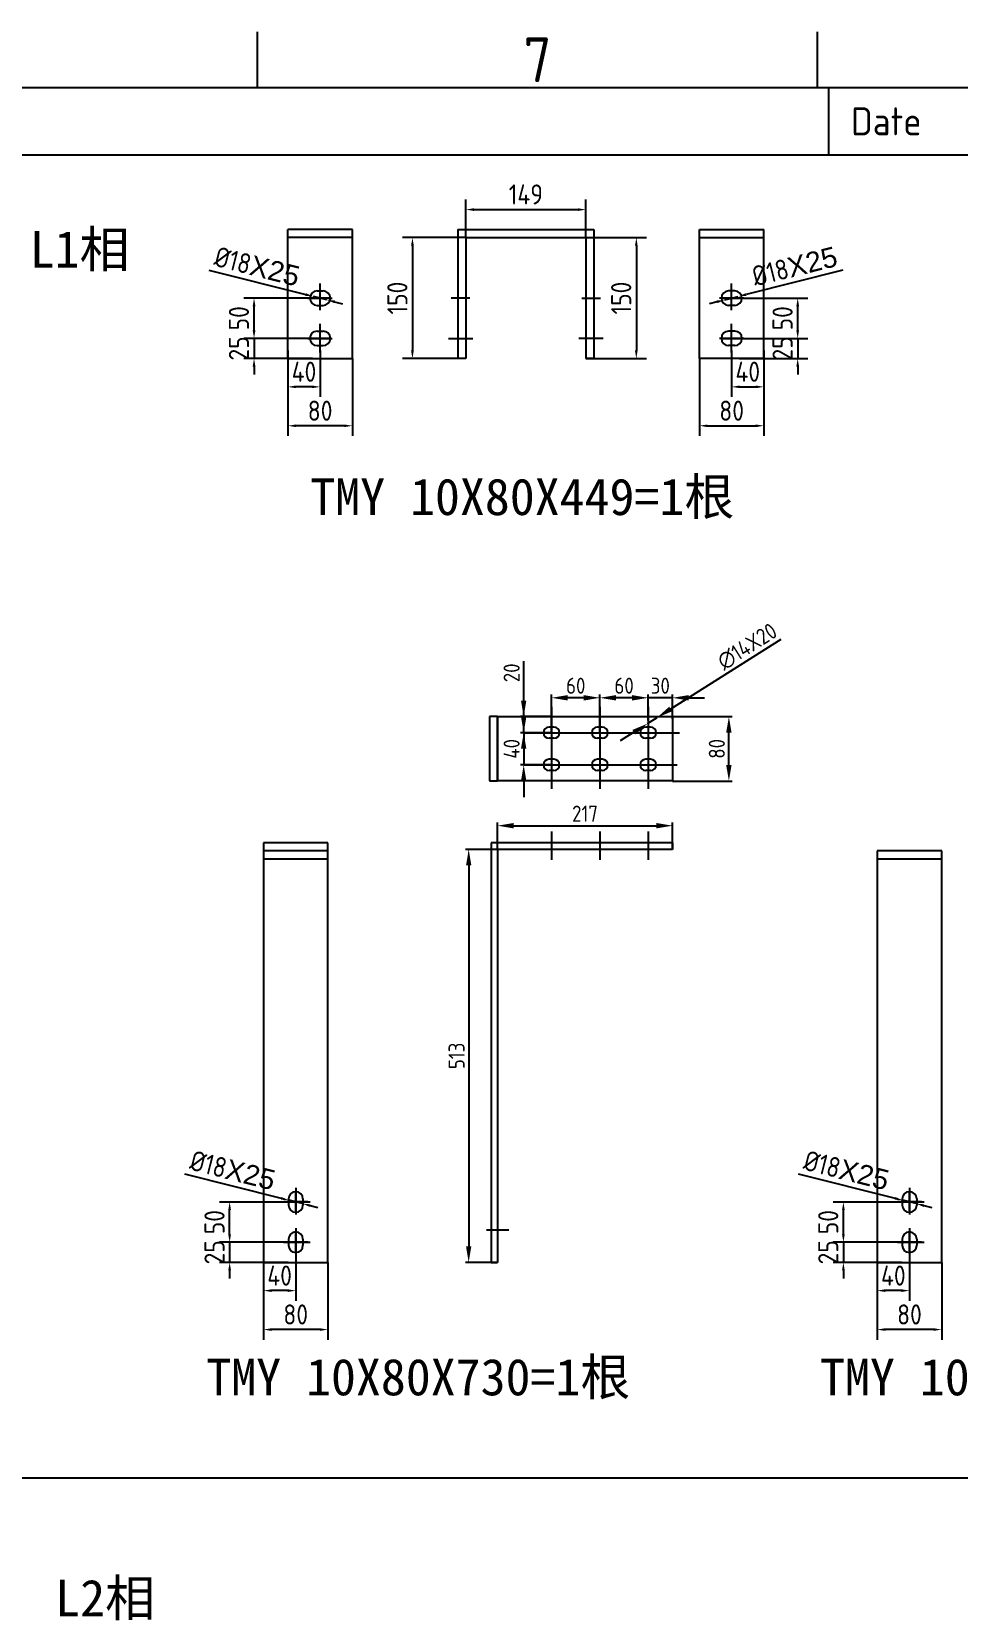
# Model space of a CAD drawing. Extents: x 619634 to 631942, y -3666 to 10046.
# Drawn here: x 623105 to 624255, y 8004 to 9977 of the extents above; entities that cross this region are included whole.
import ezdxf
from ezdxf.enums import TextEntityAlignment as Align

# ---------------------------------------------------------------- set-up
doc = ezdxf.new("R2010")
doc.units = 0
doc.header["$LTSCALE"] = 1000
doc.header["$MEASUREMENT"] = 0
doc.header["$PDMODE"] = 35
doc.layers.get('Defpoints').update_dxf_attribs({"linetype": 'CONTINUOUS'})
for name, color, linetype in [('1-文字1', 7, 'CONTINUOUS'), ('FRAME025', 7, 'CONTINUOUS'), ('FRAME050', 6, 'CONTINUOUS'), ('FRAME070', 5, 'CONTINUOUS'), ('标注', 3, 'CONTINUOUS')]:
    doc.layers.add(name, color=color, linetype=linetype)
doc.styles.add('ISOCP', font='isocp.shx')
doc.styles.get("Standard").update_dxf_attribs({"font": 'GBENOR', "bigfont": 'GBCBIG'})
doc.styles.add('STYLE2', font='', dxfattribs={"height": 7})
doc.styles.get('STYLE2').set_extended_font_data('SimSun')
doc.dimstyles.new('ISO-25', dxfattribs={"dimtxt": 2.5, "dimasz": 2.5, "dimexe": 1.25, "dimexo": 0.625, "dimtad": 1, "dimtxsty": 'Standard', "dimcen": 2.5, "dimadec": 0, "dimazin": 0, "dimtfac": 1, "dimtmove": 0, "dimatfit": 3, "dimfxl": 1, "dimarcsym": 0})
doc.dimstyles.get("Standard").update_dxf_attribs({"dimscale": 100, "dimtxt": 3.5, "dimasz": 3.5, "dimexe": 0, "dimexo": 0, "dimgap": 0.2, "dimtad": 1, "dimdec": 0, "dimzin": 0, "dimdsep": 46, "dimtxsty": 'Standard', "dimcen": 0.09, "dimclrd": 3, "dimclre": 3, "dimclrt": 3, "dimadec": 0, "dimazin": 0, "dimtfac": 1, "dimtdec": 0, "dimtmove": 2, "dimatfit": 3, "dimfxl": 1, "dimtolj": 1, "dimtzin": 0, "dimarcsym": 0})
doc.dimstyles.new('STANDARD$0', dxfattribs={"dimtxt": 5, "dimasz": 5, "dimexe": 2.5, "dimexo": 0, "dimgap": 1.25, "dimtad": 1, "dimdec": 0, "dimzin": 0, "dimdsep": 46, "dimtxsty": 'Standard', "dimcen": 0, "dimadec": 0, "dimazin": 0, "dimtfac": 0.514286, "dimtdec": 0, "dimtix": 1, "dimtmove": 0, "dimatfit": 3, "dimfxl": 1, "dimtolj": 1, "dimtzin": 0, "dimarcsym": 0})

# ---------------------------------------------------------------- blocks, each defined once
blk = doc.blocks.new('*D877')
at = {"layer": 'Defpoints', "color": 0}
for p in [(623643.5, 9721), (623577.2, 9570.8), (623643.5, 9570.8)]:
    blk.add_point(p, dxfattribs=at)
at = {"layer": '标注', "color": 0, "lineweight": -2}
for p, q in [((623643.5, 9721), (623564.7, 9721)), ((623577.2, 9711), (623577.2, 9580.8)), ((623643.5, 9570.8), (623564.7, 9570.8))]:
    blk.add_line(p, q, dxfattribs=at)
at = {"layer": '标注', "color": 0}
for points in [[(623575.5, 9711), (623578.9, 9711), (623577.2, 9721)], [(623575.5, 9580.8), (623578.9, 9580.8), (623577.2, 9570.8)]]:
    blk.add_solid(points, dxfattribs=at)
at = {"layer": '标注', "color": 0, "insert": (623558.5, 9645.9), "char_height": 25, "attachment_point": 5, "rotation": 90}
blk.add_mtext('\\A1;150', dxfattribs=at)
blk = doc.blocks.new('*D878')
at = {"layer": 'Defpoints', "color": 0}
for p in [(623792.5, 9755.8), (623643.5, 9721), (623792.5, 9721)]:
    blk.add_point(p, dxfattribs=at)
at = {"layer": '标注', "color": 0, "lineweight": -2}
for p, q in [((623643.5, 9721), (623643.5, 9768.3)), ((623792.5, 9721), (623792.5, 9768.3)), ((623653.5, 9755.8), (623782.5, 9755.8))]:
    blk.add_line(p, q, dxfattribs=at)
at = {"layer": '标注', "color": 0}
for points in [[(623653.5, 9757.5), (623653.5, 9754.1), (623643.5, 9755.8)], [(623782.5, 9757.5), (623782.5, 9754.1), (623792.5, 9755.8)]]:
    blk.add_solid(points, dxfattribs=at)
at = {"layer": '标注', "color": 0, "insert": (623718, 9774.6), "char_height": 25, "attachment_point": 5}
blk.add_mtext('\\A1;149', dxfattribs=at)
blk = doc.blocks.new('*D935')
at = {"layer": 'Defpoints', "color": 0}
for p in [(623792.5, 9721), (623792.5, 9570.8), (623855.1, 9570.8)]:
    blk.add_point(p, dxfattribs=at)
at = {"layer": '标注', "color": 0, "lineweight": -2}
for p, q in [((623792.5, 9721), (623867.6, 9721)), ((623855.1, 9711), (623855.1, 9580.8)), ((623792.5, 9570.8), (623867.6, 9570.8))]:
    blk.add_line(p, q, dxfattribs=at)
at = {"layer": '标注', "color": 0}
for points in [[(623853.4, 9711), (623856.7, 9711), (623855.1, 9721)], [(623853.4, 9580.8), (623856.7, 9580.8), (623855.1, 9570.8)]]:
    blk.add_solid(points, dxfattribs=at)
at = {"layer": '标注', "color": 0, "insert": (623836.3, 9645.9), "char_height": 25, "attachment_point": 5, "rotation": 90}
blk.add_mtext('\\A1;150', dxfattribs=at)
blk = doc.blocks.new('*D936')
at = {"layer": 'Defpoints', "color": 0}
for p in [(623454.3, 9647.9), (623470.8, 9643.7)]:
    blk.add_point(p, dxfattribs=at)
at = {"layer": '标注', "color": 0, "lineweight": -2}
for p, q in [((623324.5, 9680.6), (623444.7, 9650.3)), ((623470.8, 9643.7), (623454.3, 9647.9)), ((623480.5, 9641.3), (623490.2, 9638.8))]:
    blk.add_line(p, q, dxfattribs=at)
at = {"layer": '标注', "color": 0}
for points in [[(623445.1, 9651.9), (623444.2, 9648.7), (623454.3, 9647.9)], [(623480.9, 9642.9), (623480.1, 9639.7), (623470.8, 9643.7)]]:
    blk.add_solid(points, dxfattribs=at)
at = {"layer": '标注', "color": 0, "insert": (623384.4, 9685.1), "char_height": 25, "attachment_point": 5, "rotation": 345.8641}
blk.add_mtext('\\A1;%%c18{\\fArial|b0|i0|c0|p32;X25}', dxfattribs=at)
blk = doc.blocks.new('*D937')
at = {"layer": 'Defpoints', "color": 0}
for p in [(623380.6, 9645.8), (623462.6, 9645.8), (623459.1, 9595.8)]:
    blk.add_point(p, dxfattribs=at)
at = {"layer": '标注', "color": 0, "lineweight": -2}
for p, q in [((623462.6, 9645.8), (623368.1, 9645.8)), ((623380.6, 9605.8), (623380.6, 9635.8)), ((623459.1, 9595.8), (623368.1, 9595.8))]:
    blk.add_line(p, q, dxfattribs=at)
at = {"layer": '标注', "color": 0}
for points in [[(623378.9, 9635.8), (623382.3, 9635.8), (623380.6, 9645.8)], [(623378.9, 9605.8), (623382.3, 9605.8), (623380.6, 9595.8)]]:
    blk.add_solid(points, dxfattribs=at)
at = {"layer": '标注', "color": 0, "insert": (623361.8, 9620.8), "char_height": 25, "attachment_point": 5, "rotation": 90}
blk.add_mtext('\\A1;50', dxfattribs=at)
blk = doc.blocks.new('*D938')
at = {"layer": 'Defpoints', "color": 0}
for p in [(623453.2, 9595.8), (623380.6, 9570.8), (623453.2, 9570.8)]:
    blk.add_point(p, dxfattribs=at)
at = {"layer": '标注', "color": 0, "lineweight": -2}
for p, q in [((623380.6, 9605.8), (623380.6, 9615.8)), ((623453.2, 9595.8), (623368.1, 9595.8)), ((623380.6, 9595.8), (623380.6, 9570.8)), ((623453.2, 9570.8), (623368.1, 9570.8)), ((623380.6, 9560.8), (623380.6, 9550.8))]:
    blk.add_line(p, q, dxfattribs=at)
at = {"layer": '标注', "color": 0}
for points in [[(623378.9, 9605.8), (623382.3, 9605.8), (623380.6, 9595.8)], [(623378.9, 9560.8), (623382.3, 9560.8), (623380.6, 9570.8)]]:
    blk.add_solid(points, dxfattribs=at)
at = {"layer": '标注', "color": 0, "insert": (623361.8, 9583.3), "char_height": 25, "attachment_point": 5, "rotation": 90}
blk.add_mtext('\\A1;25', dxfattribs=at)
blk = doc.blocks.new('*D939')
at = {"layer": 'Defpoints', "color": 0}
for p in [(623422.6, 9570.8), (623502.6, 9570.8), (623422.6, 9487.3)]:
    blk.add_point(p, dxfattribs=at)
at = {"layer": '标注', "color": 0, "lineweight": -2}
for p, q in [((623422.6, 9570.8), (623422.6, 9474.8)), ((623502.6, 9570.8), (623502.6, 9474.8)), ((623492.6, 9487.3), (623432.6, 9487.3))]:
    blk.add_line(p, q, dxfattribs=at)
at = {"layer": '标注', "color": 0}
for points in [[(623432.6, 9488.9), (623432.6, 9485.6), (623422.6, 9487.3)], [(623492.6, 9488.9), (623492.6, 9485.6), (623502.6, 9487.3)]]:
    blk.add_solid(points, dxfattribs=at)
at = {"layer": '标注', "color": 0, "insert": (623462.6, 9506), "char_height": 25, "attachment_point": 5}
blk.add_mtext('\\A1;80', dxfattribs=at)
blk = doc.blocks.new('*D940')
at = {"layer": 'Defpoints', "color": 0}
for p in [(623422.6, 9580.8), (623462.6, 9580.8), (623422.6, 9535.6)]:
    blk.add_point(p, dxfattribs=at)
at = {"layer": '标注', "color": 0, "lineweight": -2}
for p, q in [((623422.6, 9580.8), (623422.6, 9523.1)), ((623462.6, 9580.8), (623462.6, 9523.1)), ((623452.6, 9535.6), (623432.6, 9535.6))]:
    blk.add_line(p, q, dxfattribs=at)
at = {"layer": '标注', "color": 0}
for points in [[(623432.6, 9537.3), (623432.6, 9534), (623422.6, 9535.6)], [(623452.6, 9537.3), (623452.6, 9534), (623462.6, 9535.6)]]:
    blk.add_solid(points, dxfattribs=at)
at = {"layer": '标注', "color": 0, "insert": (623442.6, 9554.4), "char_height": 25, "attachment_point": 5}
blk.add_mtext('\\A1;40', dxfattribs=at)
blk = doc.blocks.new('*D941')
at = {"layer": 'Defpoints', "color": 0}
for p in [(623965.1, 9643.7), (623981.6, 9647.9)]:
    blk.add_point(p, dxfattribs=at)
at = {"layer": '标注', "color": 0, "lineweight": -2}
for p, q in [((624111.4, 9680.6), (623991.3, 9650.3)), ((623955.5, 9641.3), (623945.8, 9638.8)), ((623965.1, 9643.7), (623981.6, 9647.9))]:
    blk.add_line(p, q, dxfattribs=at)
at = {"layer": '标注', "color": 0}
for points in [[(623990.9, 9651.9), (623991.7, 9648.7), (623981.6, 9647.9)], [(623955, 9642.9), (623955.9, 9639.7), (623965.1, 9643.7)]]:
    blk.add_solid(points, dxfattribs=at)
at = {"layer": '标注', "color": 0, "insert": (624051.6, 9685.1), "char_height": 25, "attachment_point": 5, "rotation": 14.1359}
blk.add_mtext('\\A1;%%c18{\\fArial|b0|i0|c0|p32;X25}', dxfattribs=at)
blk = doc.blocks.new('*D942')
at = {"layer": 'Defpoints', "color": 0}
for p in [(623973.4, 9645.8), (624055.4, 9645.8), (623976.9, 9595.8)]:
    blk.add_point(p, dxfattribs=at)
at = {"layer": '标注', "color": 0, "lineweight": -2}
for p, q in [((623973.4, 9645.8), (624067.9, 9645.8)), ((624055.4, 9605.8), (624055.4, 9635.8)), ((623976.9, 9595.8), (624067.9, 9595.8))]:
    blk.add_line(p, q, dxfattribs=at)
at = {"layer": '标注', "color": 0}
for points in [[(624053.7, 9635.8), (624057.1, 9635.8), (624055.4, 9645.8)], [(624053.7, 9605.8), (624057.1, 9605.8), (624055.4, 9595.8)]]:
    blk.add_solid(points, dxfattribs=at)
at = {"layer": '标注', "color": 0, "insert": (624036.6, 9620.8), "char_height": 25, "attachment_point": 5, "rotation": 90}
blk.add_mtext('\\A1;50', dxfattribs=at)
blk = doc.blocks.new('*D943')
at = {"layer": 'Defpoints', "color": 0}
for p in [(623982.7, 9595.8), (623982.7, 9570.8), (624055.4, 9570.8)]:
    blk.add_point(p, dxfattribs=at)
at = {"layer": '标注', "color": 0, "lineweight": -2}
for p, q in [((624055.4, 9605.8), (624055.4, 9615.8)), ((623982.7, 9595.8), (624067.9, 9595.8)), ((624055.4, 9595.8), (624055.4, 9570.8)), ((623982.7, 9570.8), (624067.9, 9570.8)), ((624055.4, 9560.8), (624055.4, 9550.8))]:
    blk.add_line(p, q, dxfattribs=at)
at = {"layer": '标注', "color": 0}
for points in [[(624053.7, 9605.8), (624057.1, 9605.8), (624055.4, 9595.8)], [(624053.7, 9560.8), (624057.1, 9560.8), (624055.4, 9570.8)]]:
    blk.add_solid(points, dxfattribs=at)
at = {"layer": '标注', "color": 0, "insert": (624036.6, 9583.3), "char_height": 25, "attachment_point": 5, "rotation": 90}
blk.add_mtext('\\A1;25', dxfattribs=at)
blk = doc.blocks.new('*D944')
at = {"layer": 'Defpoints', "color": 0}
for p in [(623933.4, 9570.8), (624013.4, 9570.8), (624013.4, 9487.3)]:
    blk.add_point(p, dxfattribs=at)
at = {"layer": '标注', "color": 0, "lineweight": -2}
for p, q in [((623933.4, 9570.8), (623933.4, 9474.8)), ((624013.4, 9570.8), (624013.4, 9474.8)), ((623943.4, 9487.3), (624003.4, 9487.3))]:
    blk.add_line(p, q, dxfattribs=at)
at = {"layer": '标注', "color": 0}
for points in [[(623943.4, 9488.9), (623943.4, 9485.6), (623933.4, 9487.3)], [(624003.4, 9488.9), (624003.4, 9485.6), (624013.4, 9487.3)]]:
    blk.add_solid(points, dxfattribs=at)
at = {"layer": '标注', "color": 0, "insert": (623973.4, 9506), "char_height": 25, "attachment_point": 5}
blk.add_mtext('\\A1;80', dxfattribs=at)
blk = doc.blocks.new('*D945')
at = {"layer": 'Defpoints', "color": 0}
for p in [(623973.4, 9580.8), (624013.4, 9580.8), (624013.4, 9535.6)]:
    blk.add_point(p, dxfattribs=at)
at = {"layer": '标注', "color": 0, "lineweight": -2}
for p, q in [((623973.4, 9580.8), (623973.4, 9523.1)), ((624013.4, 9580.8), (624013.4, 9523.1)), ((623983.4, 9535.6), (624003.4, 9535.6))]:
    blk.add_line(p, q, dxfattribs=at)
at = {"layer": '标注', "color": 0}
for points in [[(623983.4, 9537.3), (623983.4, 9534), (623973.4, 9535.6)], [(624003.4, 9537.3), (624003.4, 9534), (624013.4, 9535.6)]]:
    blk.add_solid(points, dxfattribs=at)
at = {"layer": '标注', "color": 0, "insert": (623993.4, 9554.4), "char_height": 25, "attachment_point": 5}
blk.add_mtext('\\A1;40', dxfattribs=at)
blk = doc.blocks.new('*D946')
at = {"layer": 'Defpoints', "color": 0}
for p in [(623869, 9117.3), (623880.8, 9124.8)]:
    blk.add_point(p, dxfattribs=at)
at = {"layer": '标注', "color": 0, "lineweight": -2}
for p, q in [((624034.6, 9221.7), (623897.7, 9135.4)), ((623869, 9117.3), (623880.8, 9124.8)), ((623852, 9106.7), (623835.1, 9096))]:
    blk.add_line(p, q, dxfattribs=at)
at = {"layer": '标注', "color": 0}
for points in [[(623895.9, 9138.3), (623899.5, 9132.6), (623880.8, 9124.8)], [(623850.3, 9109.5), (623853.8, 9103.8), (623869, 9117.3)]]:
    blk.add_solid(points, dxfattribs=at)
at = {"layer": '标注', "color": 0, "insert": (623992.8, 9213.1), "char_height": 20, "attachment_point": 5, "rotation": 32.2215}
blk.add_mtext('∅14X20', dxfattribs=at)
blk = doc.blocks.new('*D947')
at = {"layer": 'Defpoints', "color": 0}
for p in [(623899.9, 8990.5), (623682.9, 8961.1), (623899.9, 8961.1)]:
    blk.add_point(p, dxfattribs=at)
at = {"layer": '标注', "color": 0, "lineweight": -2}
for p, q in [((623682.9, 8961.1), (623682.9, 8994.5)), ((623702.9, 8990.5), (623879.9, 8990.5)), ((623899.9, 8961.1), (623899.9, 8994.5))]:
    blk.add_line(p, q, dxfattribs=at)
at = {"layer": '标注', "color": 0}
for points in [[(623702.9, 8993.9), (623702.9, 8987.2), (623682.9, 8990.5)], [(623879.9, 8993.9), (623879.9, 8987.2), (623899.9, 8990.5)]]:
    blk.add_solid(points, dxfattribs=at)
at = {"layer": '标注', "color": 0, "insert": (623791.4, 9005.5), "char_height": 20, "attachment_point": 5}
blk.add_mtext('217', dxfattribs=at)
blk = doc.blocks.new('*D948')
at = {"layer": 'Defpoints', "color": 0}
for p in [(623682.9, 8961.1), (623647, 8448.1), (623682.9, 8448.1)]:
    blk.add_point(p, dxfattribs=at)
at = {"layer": '标注', "color": 0, "lineweight": -2}
for p, q in [((623682.9, 8961.1), (623643, 8961.1)), ((623647, 8941.1), (623647, 8468.1)), ((623682.9, 8448.1), (623643, 8448.1))]:
    blk.add_line(p, q, dxfattribs=at)
at = {"layer": '标注', "color": 0}
for points in [[(623643.7, 8941.1), (623650.3, 8941.1), (623647, 8961.1)], [(623643.7, 8468.1), (623650.3, 8468.1), (623647, 8448.1)]]:
    blk.add_solid(points, dxfattribs=at)
at = {"layer": '标注', "color": 0, "insert": (623632, 8704.6), "char_height": 20, "attachment_point": 5, "rotation": 90}
blk.add_mtext('513', dxfattribs=at)
blk = doc.blocks.new('*D949')
at = {"layer": 'Defpoints', "color": 0}
for p in [(623869.9, 9149.4), (623869.9, 9126.1), (623899.9, 9123.4)]:
    blk.add_point(p, dxfattribs=at)
at = {"layer": '标注', "color": 0, "lineweight": -2}
for p, q in [((623849.9, 9149.4), (623829.9, 9149.4)), ((623869.9, 9126.1), (623869.9, 9153.4)), ((623899.9, 9149.4), (623869.9, 9149.4)), ((623899.9, 9123.4), (623899.9, 9153.4)), ((623919.9, 9149.4), (623939.9, 9149.4))]:
    blk.add_line(p, q, dxfattribs=at)
at = {"layer": '标注', "color": 0}
for points in [[(623849.9, 9152.7), (623849.9, 9146), (623869.9, 9149.4)], [(623919.9, 9152.7), (623919.9, 9146), (623899.9, 9149.4)]]:
    blk.add_solid(points, dxfattribs=at)
at = {"layer": '标注', "color": 0, "insert": (623884.9, 9164.4), "char_height": 20, "attachment_point": 5}
blk.add_mtext('30', dxfattribs=at)
blk = doc.blocks.new('*D950')
at = {"layer": 'Defpoints', "color": 0}
for p in [(623809.9, 9149.4), (623869.9, 9121.1), (623809.9, 9106)]:
    blk.add_point(p, dxfattribs=at)
at = {"layer": '标注', "color": 0, "lineweight": -2}
for p, q in [((623809.9, 9106), (623809.9, 9153.4)), ((623849.9, 9149.4), (623829.9, 9149.4)), ((623869.9, 9121.1), (623869.9, 9153.4))]:
    blk.add_line(p, q, dxfattribs=at)
at = {"layer": '标注', "color": 0}
for points in [[(623829.9, 9152.7), (623829.9, 9146), (623809.9, 9149.4)], [(623849.9, 9152.7), (623849.9, 9146), (623869.9, 9149.4)]]:
    blk.add_solid(points, dxfattribs=at)
at = {"layer": '标注', "color": 0, "insert": (623839.9, 9164.4), "char_height": 20, "attachment_point": 5}
blk.add_mtext('60', dxfattribs=at)
blk = doc.blocks.new('*D951')
at = {"layer": 'Defpoints', "color": 0}
for p in [(623749.9, 9149.4), (623749.9, 9106), (623809.9, 9106)]:
    blk.add_point(p, dxfattribs=at)
at = {"layer": '标注', "color": 0, "lineweight": -2}
for p, q in [((623749.9, 9106), (623749.9, 9153.4)), ((623789.9, 9149.4), (623769.9, 9149.4)), ((623809.9, 9106), (623809.9, 9153.4))]:
    blk.add_line(p, q, dxfattribs=at)
at = {"layer": '标注', "color": 0}
for points in [[(623769.9, 9152.7), (623769.9, 9146), (623749.9, 9149.4)], [(623789.9, 9152.7), (623789.9, 9146), (623809.9, 9149.4)]]:
    blk.add_solid(points, dxfattribs=at)
at = {"layer": '标注', "color": 0, "insert": (623779.9, 9164.4), "char_height": 20, "attachment_point": 5}
blk.add_mtext('60', dxfattribs=at)
blk = doc.blocks.new('*D952')
at = {"layer": 'Defpoints', "color": 0}
for p in [(623749.9, 9106), (623715.3, 9066), (623749.9, 9066)]:
    blk.add_point(p, dxfattribs=at)
at = {"layer": '标注', "color": 0, "lineweight": -2}
for p, q in [((623715.3, 9126), (623715.3, 9146)), ((623749.9, 9106), (623711.3, 9106)), ((623715.3, 9106), (623715.3, 9066)), ((623749.9, 9066), (623711.3, 9066)), ((623715.3, 9046), (623715.3, 9026))]:
    blk.add_line(p, q, dxfattribs=at)
at = {"layer": '标注', "color": 0}
for points in [[(623711.9, 9126), (623718.6, 9126), (623715.3, 9106)], [(623711.9, 9046), (623718.6, 9046), (623715.3, 9066)]]:
    blk.add_solid(points, dxfattribs=at)
at = {"layer": '标注', "color": 0, "insert": (623700.3, 9086), "char_height": 20, "attachment_point": 5, "rotation": 90}
blk.add_mtext('40', dxfattribs=at)
blk = doc.blocks.new('*D953')
at = {"layer": 'Defpoints', "color": 0}
for p in [(623715.3, 9126), (623749.9, 9126), (623749.9, 9106)]:
    blk.add_point(p, dxfattribs=at)
at = {"layer": '标注', "color": 0, "lineweight": -2}
for p, q in [((623715.3, 9146), (623715.3, 9194.8)), ((623749.9, 9126), (623711.3, 9126)), ((623715.3, 9106), (623715.3, 9126)), ((623749.9, 9106), (623711.3, 9106)), ((623715.3, 9086), (623715.3, 9066))]:
    blk.add_line(p, q, dxfattribs=at)
at = {"layer": '标注', "color": 0}
for points in [[(623711.9, 9146), (623718.6, 9146), (623715.3, 9126)], [(623711.9, 9086), (623718.6, 9086), (623715.3, 9106)]]:
    blk.add_solid(points, dxfattribs=at)
at = {"layer": '标注', "color": 0, "insert": (623700.3, 9180.4), "char_height": 20, "attachment_point": 5, "rotation": 90}
blk.add_mtext('20', dxfattribs=at)
blk = doc.blocks.new('*D954')
at = {"layer": 'Defpoints', "color": 0}
for p in [(623424, 8525.2), (623440.5, 8521.1)]:
    blk.add_point(p, dxfattribs=at)
at = {"layer": '标注', "color": 0, "lineweight": -2}
for p, q in [((623294.2, 8557.9), (623414.3, 8527.7)), ((623440.5, 8521.1), (623424, 8525.2)), ((623450.2, 8518.6), (623459.9, 8516.2))]:
    blk.add_line(p, q, dxfattribs=at)
at = {"layer": '标注', "color": 0}
for points in [[(623414.8, 8529.3), (623413.9, 8526), (623424, 8525.2)], [(623450.6, 8520.2), (623449.8, 8517), (623440.5, 8521.1)]]:
    blk.add_solid(points, dxfattribs=at)
at = {"layer": '标注', "color": 0, "insert": (623354.1, 8562.4), "char_height": 25, "attachment_point": 5, "rotation": 345.8641}
blk.add_mtext('\\A1;%%c18{\\fArial|b0|i0|c0|p32;X25}', dxfattribs=at)
blk = doc.blocks.new('*D955')
at = {"layer": 'Defpoints', "color": 0}
for p in [(623350.3, 8523.1), (623432.3, 8523.1), (623428.8, 8473.1)]:
    blk.add_point(p, dxfattribs=at)
at = {"layer": '标注', "color": 0, "lineweight": -2}
for p, q in [((623432.3, 8523.1), (623337.8, 8523.1)), ((623350.3, 8483.1), (623350.3, 8513.1)), ((623428.8, 8473.1), (623337.8, 8473.1))]:
    blk.add_line(p, q, dxfattribs=at)
at = {"layer": '标注', "color": 0}
for points in [[(623348.6, 8513.1), (623352, 8513.1), (623350.3, 8523.1)], [(623348.6, 8483.1), (623352, 8483.1), (623350.3, 8473.1)]]:
    blk.add_solid(points, dxfattribs=at)
at = {"layer": '标注', "color": 0, "insert": (623331.5, 8498.1), "char_height": 25, "attachment_point": 5, "rotation": 90}
blk.add_mtext('\\A1;50', dxfattribs=at)
blk = doc.blocks.new('*D956')
at = {"layer": 'Defpoints', "color": 0}
for p in [(623422.9, 8473.1), (623350.3, 8448.1), (623422.9, 8448.1)]:
    blk.add_point(p, dxfattribs=at)
at = {"layer": '标注', "color": 0, "lineweight": -2}
for p, q in [((623350.3, 8483.1), (623350.3, 8493.1)), ((623422.9, 8473.1), (623337.8, 8473.1)), ((623350.3, 8473.1), (623350.3, 8448.1)), ((623422.9, 8448.1), (623337.8, 8448.1)), ((623350.3, 8438.1), (623350.3, 8428.1))]:
    blk.add_line(p, q, dxfattribs=at)
at = {"layer": '标注', "color": 0}
for points in [[(623348.6, 8483.1), (623352, 8483.1), (623350.3, 8473.1)], [(623348.6, 8438.1), (623352, 8438.1), (623350.3, 8448.1)]]:
    blk.add_solid(points, dxfattribs=at)
at = {"layer": '标注', "color": 0, "insert": (623331.5, 8460.6), "char_height": 25, "attachment_point": 5, "rotation": 90}
blk.add_mtext('\\A1;25', dxfattribs=at)
blk = doc.blocks.new('*D957')
at = {"layer": 'Defpoints', "color": 0}
for p in [(623392.3, 8448.1), (623472.3, 8448.1), (623392.3, 8364.6)]:
    blk.add_point(p, dxfattribs=at)
at = {"layer": '标注', "color": 0, "lineweight": -2}
for p, q in [((623392.3, 8448.1), (623392.3, 8352.1)), ((623472.3, 8448.1), (623472.3, 8352.1)), ((623462.3, 8364.6), (623402.3, 8364.6))]:
    blk.add_line(p, q, dxfattribs=at)
at = {"layer": '标注', "color": 0}
for points in [[(623402.3, 8366.3), (623402.3, 8363), (623392.3, 8364.6)], [(623462.3, 8366.3), (623462.3, 8363), (623472.3, 8364.6)]]:
    blk.add_solid(points, dxfattribs=at)
at = {"layer": '标注', "color": 0, "insert": (623432.3, 8383.4), "char_height": 25, "attachment_point": 5}
blk.add_mtext('\\A1;80', dxfattribs=at)
blk = doc.blocks.new('*D958')
at = {"layer": 'Defpoints', "color": 0}
for p in [(623392.3, 8458.1), (623432.3, 8458.1), (623392.3, 8413)]:
    blk.add_point(p, dxfattribs=at)
at = {"layer": '标注', "color": 0, "lineweight": -2}
for p, q in [((623392.3, 8458.1), (623392.3, 8400.5)), ((623432.3, 8458.1), (623432.3, 8400.5)), ((623422.3, 8413), (623402.3, 8413))]:
    blk.add_line(p, q, dxfattribs=at)
at = {"layer": '标注', "color": 0}
for points in [[(623402.3, 8414.7), (623402.3, 8411.3), (623392.3, 8413)], [(623422.3, 8414.7), (623422.3, 8411.3), (623432.3, 8413)]]:
    blk.add_solid(points, dxfattribs=at)
at = {"layer": '标注', "color": 0, "insert": (623412.3, 8431.7), "char_height": 25, "attachment_point": 5}
blk.add_mtext('\\A1;40', dxfattribs=at)
blk = doc.blocks.new('*D907')
at = {"layer": 'Defpoints', "color": 0}
for p in [(623899.9, 9126), (623970, 9126), (623899.9, 9046)]:
    blk.add_point(p, dxfattribs=at)
at = {"layer": '标注', "color": 0, "lineweight": -2}
for p, q in [((623899.9, 9126), (623974, 9126)), ((623970, 9066), (623970, 9106)), ((623899.9, 9046), (623974, 9046))]:
    blk.add_line(p, q, dxfattribs=at)
at = {"layer": '标注', "color": 0}
for points in [[(623966.6, 9106), (623973.3, 9106), (623970, 9126)], [(623966.6, 9066), (623973.3, 9066), (623970, 9046)]]:
    blk.add_solid(points, dxfattribs=at)
at = {"layer": '标注', "color": 0, "insert": (623955, 9086), "char_height": 20, "attachment_point": 5, "rotation": 90}
blk.add_mtext('80', dxfattribs=at)
blk = doc.blocks.new('*D916')
at = {"layer": 'Defpoints', "color": 0}
for p in [(624185.9, 8525.2), (624202.3, 8521.1)]:
    blk.add_point(p, dxfattribs=at)
at = {"layer": '标注', "color": 0, "lineweight": -2}
for p, q in [((624056, 8557.9), (624176.2, 8527.7)), ((624202.3, 8521.1), (624185.9, 8525.2)), ((624212, 8518.6), (624221.7, 8516.2))]:
    blk.add_line(p, q, dxfattribs=at)
at = {"layer": '标注', "color": 0}
for points in [[(624176.6, 8529.3), (624175.7, 8526), (624185.9, 8525.2)], [(624212.4, 8520.2), (624211.6, 8517), (624202.3, 8521.1)]]:
    blk.add_solid(points, dxfattribs=at)
at = {"layer": '标注', "color": 0, "insert": (624115.9, 8562.4), "char_height": 25, "attachment_point": 5, "rotation": 345.8641}
blk.add_mtext('\\A1;%%c18{\\fArial|b0|i0|c0|p32;X25}', dxfattribs=at)
blk = doc.blocks.new('*D917')
at = {"layer": 'Defpoints', "color": 0}
for p in [(624112.1, 8523.1), (624194.1, 8523.1), (624190.6, 8473.1)]:
    blk.add_point(p, dxfattribs=at)
at = {"layer": '标注', "color": 0, "lineweight": -2}
for p, q in [((624194.1, 8523.1), (624099.6, 8523.1)), ((624112.1, 8483.1), (624112.1, 8513.1)), ((624190.6, 8473.1), (624099.6, 8473.1))]:
    blk.add_line(p, q, dxfattribs=at)
at = {"layer": '标注', "color": 0}
for points in [[(624110.4, 8513.1), (624113.8, 8513.1), (624112.1, 8523.1)], [(624110.4, 8483.1), (624113.8, 8483.1), (624112.1, 8473.1)]]:
    blk.add_solid(points, dxfattribs=at)
at = {"layer": '标注', "color": 0, "insert": (624093.3, 8498.1), "char_height": 25, "attachment_point": 5, "rotation": 90}
blk.add_mtext('\\A1;50', dxfattribs=at)
blk = doc.blocks.new('*D918')
at = {"layer": 'Defpoints', "color": 0}
for p in [(624184.7, 8473.1), (624112.1, 8448.1), (624184.7, 8448.1)]:
    blk.add_point(p, dxfattribs=at)
at = {"layer": '标注', "color": 0, "lineweight": -2}
for p, q in [((624112.1, 8483.1), (624112.1, 8493.1)), ((624184.7, 8473.1), (624099.6, 8473.1)), ((624112.1, 8473.1), (624112.1, 8448.1)), ((624184.7, 8448.1), (624099.6, 8448.1)), ((624112.1, 8438.1), (624112.1, 8428.1))]:
    blk.add_line(p, q, dxfattribs=at)
at = {"layer": '标注', "color": 0}
for points in [[(624110.4, 8483.1), (624113.8, 8483.1), (624112.1, 8473.1)], [(624110.4, 8438.1), (624113.8, 8438.1), (624112.1, 8448.1)]]:
    blk.add_solid(points, dxfattribs=at)
at = {"layer": '标注', "color": 0, "insert": (624093.3, 8460.6), "char_height": 25, "attachment_point": 5, "rotation": 90}
blk.add_mtext('\\A1;25', dxfattribs=at)
blk = doc.blocks.new('*D919')
at = {"layer": 'Defpoints', "color": 0}
for p in [(624154.1, 8448.1), (624234.1, 8448.1), (624154.1, 8364.6)]:
    blk.add_point(p, dxfattribs=at)
at = {"layer": '标注', "color": 0, "lineweight": -2}
for p, q in [((624154.1, 8448.1), (624154.1, 8352.1)), ((624234.1, 8448.1), (624234.1, 8352.1)), ((624224.1, 8364.6), (624164.1, 8364.6))]:
    blk.add_line(p, q, dxfattribs=at)
at = {"layer": '标注', "color": 0}
for points in [[(624164.1, 8366.3), (624164.1, 8363), (624154.1, 8364.6)], [(624224.1, 8366.3), (624224.1, 8363), (624234.1, 8364.6)]]:
    blk.add_solid(points, dxfattribs=at)
at = {"layer": '标注', "color": 0, "insert": (624194.1, 8383.4), "char_height": 25, "attachment_point": 5}
blk.add_mtext('\\A1;80', dxfattribs=at)
blk = doc.blocks.new('*D920')
at = {"layer": 'Defpoints', "color": 0}
for p in [(624154.1, 8458.1), (624194.1, 8458.1), (624154.1, 8413)]:
    blk.add_point(p, dxfattribs=at)
at = {"layer": '标注', "color": 0, "lineweight": -2}
for p, q in [((624154.1, 8458.1), (624154.1, 8400.5)), ((624194.1, 8458.1), (624194.1, 8400.5)), ((624184.1, 8413), (624164.1, 8413))]:
    blk.add_line(p, q, dxfattribs=at)
at = {"layer": '标注', "color": 0}
for points in [[(624164.1, 8414.7), (624164.1, 8411.3), (624154.1, 8413)], [(624184.1, 8414.7), (624184.1, 8411.3), (624194.1, 8413)]]:
    blk.add_solid(points, dxfattribs=at)
at = {"layer": '标注', "color": 0, "insert": (624174.1, 8431.7), "char_height": 25, "attachment_point": 5}
blk.add_mtext('\\A1;40', dxfattribs=at)

msp = doc.modelspace()

# ---------------------------------------------------------------- linework, layer by layer
at = {"layer": '1-文字1', "color": 220}
msp.add_line((622854.644, 8180.43), (625087.206, 8180.43), dxfattribs=at)
at = {"layer": 'FRAME050'}
for p, q in [((623385.005, 9907.185), (623385.005, 9976.683)), ((624079.985, 9907.185), (624079.985, 9976.683))]:
    msp.add_line(p, q, dxfattribs=at)
at = {"layer": 'FRAME070'}
for p, q in [((625087.206, 9907.185), (619773.351, 9907.185)), ((624093.884, 9823.788), (624093.884, 9907.185)), ((622412.033, 9823.788), (625087.206, 9823.788))]:
    msp.add_line(p, q, dxfattribs=at)
at = {"layer": '标注', "color": 0}
for p, q in [((623422.59, 9570.795), (623422.59, 9731.008)), ((623502.59, 9731.008), (623422.59, 9731.008)), ((623502.59, 9570.795), (623502.59, 9731.008)), ((623633.49, 9731.008), (623633.49, 9570.795)), ((623633.49, 9731.008), (623802.49, 9731.008)), ((623802.49, 9731.008), (623802.49, 9570.795)), ((623933.39, 9570.795), (623933.39, 9731.008)), ((623933.39, 9731.008), (624013.39, 9731.008)), ((624013.39, 9570.795), (624013.39, 9731.008)), ((623502.59, 9721.008), (623422.59, 9721.008)), ((623643.49, 9721.008), (623792.49, 9721.008)), ((623643.49, 9721.008), (623643.49, 9570.795)), ((623792.49, 9721.008), (623792.49, 9570.795)), ((623933.39, 9721.008), (624013.39, 9721.008)), ((623458.816, 9654.795), (623466.365, 9654.795)), ((623462.59, 9632.689), (623462.59, 9663.901)), ((623462.59, 9630.787), (623462.59, 9663.893)), ((623977.164, 9654.795), (623969.616, 9654.795)), ((623973.39, 9632.689), (623973.39, 9663.901)), ((623973.39, 9630.787), (623973.39, 9663.893)), ((623447.308, 9645.795), (623477.165, 9645.795)), ((623447.662, 9645.795), (623477.519, 9645.795)), ((623473.736, 9645.795), (623450.736, 9645.795)), ((623458.816, 9636.795), (623466.365, 9636.795)), ((623648.323, 9645.795), (623625.323, 9645.795)), ((623787.657, 9645.795), (623810.657, 9645.795)), ((623988.318, 9645.795), (623958.461, 9645.795)), ((623988.673, 9645.795), (623958.816, 9645.795)), ((623962.244, 9645.795), (623985.244, 9645.795)), ((623977.164, 9636.795), (623969.616, 9636.795)), ((623462.59, 9582.689), (623462.59, 9613.901)), ((623462.59, 9580.787), (623462.59, 9613.893)), ((623462.59, 9578.287), (623462.59, 9611.393)), ((623973.39, 9582.689), (623973.39, 9613.901)), ((623973.39, 9580.787), (623973.39, 9613.893)), ((623973.39, 9578.287), (623973.39, 9611.393)), ((623447.308, 9595.795), (623477.165, 9595.795)), ((623447.662, 9595.795), (623477.519, 9595.795)), ((623473.736, 9595.795), (623450.736, 9595.795)), ((623458.816, 9604.795), (623466.365, 9604.795)), ((623621.895, 9595.795), (623651.752, 9595.795)), ((623622.249, 9595.795), (623652.106, 9595.795)), ((623813.731, 9595.795), (623783.874, 9595.795)), ((623814.085, 9595.795), (623784.229, 9595.795)), ((623988.318, 9595.795), (623958.461, 9595.795)), ((623988.673, 9595.795), (623958.816, 9595.795)), ((623962.244, 9595.795), (623985.244, 9595.795)), ((623977.164, 9604.795), (623969.616, 9604.795)), ((623422.59, 9570.795), (623502.59, 9570.795)), ((623458.816, 9586.795), (623466.365, 9586.795)), ((623643.49, 9570.795), (623633.49, 9570.795)), ((623802.49, 9570.795), (623792.49, 9570.795)), ((624013.39, 9570.795), (623933.39, 9570.795)), ((623977.164, 9586.795), (623969.616, 9586.795)), ((623749.88, 9138.254), (623749.88, 9036.357)), ((623809.88, 9138.254), (623809.88, 9036.357)), ((623869.88, 9138.254), (623869.88, 9036.357)), ((623672.88, 9126.048), (623672.88, 9046.048)), ((623672.88, 9126.048), (623672.88, 9046.048)), ((623672.88, 9126.048), (623672.88, 9046.048)), ((623672.88, 9126.048), (623672.88, 9046.048)), ((623682.88, 9126.048), (623672.88, 9126.048)), ((623672.88, 9126.048), (623672.88, 9046.048)), ((623682.88, 9126.048), (623682.88, 9046.048)), ((623682.88, 9126.048), (623899.88, 9126.048)), ((623682.88, 9046.048), (623682.88, 9126.048)), ((623899.88, 9126.048), (623899.88, 9046.048)), ((623715.275, 9106.048), (623908.799, 9106.048)), ((623752.88, 9113.048), (623746.88, 9113.048)), ((623752.88, 9099.048), (623746.88, 9099.048)), ((623812.88, 9113.048), (623806.88, 9113.048)), ((623812.88, 9099.048), (623806.88, 9099.048)), ((623872.88, 9113.048), (623866.88, 9113.048)), ((623872.88, 9099.048), (623866.88, 9099.048)), ((623715.098, 9066.048), (623905.695, 9066.048)), ((623752.88, 9073.048), (623746.88, 9073.048)), ((623752.88, 9059.048), (623746.88, 9059.048)), ((623812.88, 9073.048), (623806.88, 9073.048)), ((623812.88, 9059.048), (623806.88, 9059.048)), ((623872.88, 9073.048), (623866.88, 9073.048)), ((623872.88, 9059.048), (623866.88, 9059.048)), ((623672.88, 9046.048), (623682.88, 9046.048)), ((623672.88, 9046.048), (623682.88, 9046.048)), ((623899.88, 9046.048), (623682.88, 9046.048)), ((623749.88, 8983.277), (623749.88, 8948.162)), ((623809.88, 8983.277), (623809.88, 8948.162)), ((623869.88, 8983.277), (623869.88, 8948.162)), ((623472.286, 8969.138), (623392.286, 8969.138)), ((623392.286, 8969.138), (623392.286, 8448.138)), ((623472.286, 8959.138), (623392.286, 8959.138)), ((623472.286, 8448.138), (623472.286, 8969.138)), ((623899.88, 8969.138), (623674.88, 8969.138)), ((623674.88, 8969.138), (623674.88, 8448.138)), ((623899.88, 8961.138), (623682.88, 8961.138)), ((623682.88, 8961.138), (623682.88, 8448.138)), ((623899.88, 8969.138), (623899.88, 8961.138)), ((624154.097, 8959.138), (624154.097, 8448.138)), ((624234.097, 8959.138), (624154.097, 8959.138)), ((624234.097, 8448.138), (624234.097, 8959.138)), ((623472.286, 8949.138), (623392.286, 8949.138)), ((624234.097, 8949.138), (624154.097, 8949.138)), ((623423.286, 8526.912), (623423.286, 8519.364)), ((623432.286, 8540.647), (623432.286, 8507.541)), ((623432.286, 8538.421), (623432.286, 8508.564)), ((623432.286, 8538.066), (623432.286, 8508.21)), ((623432.286, 8511.992), (623432.286, 8534.992)), ((623441.286, 8526.912), (623441.286, 8519.364)), ((624185.097, 8526.912), (624185.097, 8519.364)), ((624194.097, 8540.647), (624194.097, 8507.541)), ((624194.097, 8538.421), (624194.097, 8508.564)), ((624194.097, 8538.066), (624194.097, 8508.21)), ((624194.097, 8511.992), (624194.097, 8534.992)), ((624203.097, 8526.912), (624203.097, 8519.364)), ((623417.278, 8523.138), (623450.384, 8523.138)), ((623447.215, 8523.138), (623417.358, 8523.138)), ((623419.181, 8523.138), (623450.392, 8523.138)), ((624179.088, 8523.138), (624212.194, 8523.138)), ((624209.025, 8523.138), (624179.168, 8523.138)), ((624180.991, 8523.138), (624212.203, 8523.138)), ((623432.286, 8490.647), (623432.286, 8457.541)), ((623432.286, 8490.647), (623432.286, 8457.541)), ((623432.286, 8488.421), (623432.286, 8458.564)), ((623432.286, 8488.066), (623432.286, 8458.21)), ((623432.286, 8461.992), (623432.286, 8484.992)), ((623696.724, 8488.138), (623669.201, 8488.138)), ((623694.462, 8488.138), (623671.462, 8488.138)), ((624194.097, 8490.647), (624194.097, 8457.541)), ((624194.097, 8490.647), (624194.097, 8457.541)), ((624194.097, 8488.421), (624194.097, 8458.564)), ((624194.097, 8488.066), (624194.097, 8458.21)), ((624194.097, 8461.992), (624194.097, 8484.992)), ((623417.278, 8473.138), (623450.384, 8473.138)), ((623447.215, 8473.138), (623417.358, 8473.138)), ((623447.215, 8473.138), (623417.358, 8473.138)), ((623419.181, 8473.138), (623450.392, 8473.138)), ((623423.286, 8476.912), (623423.286, 8469.364)), ((623441.286, 8476.912), (623441.286, 8469.364)), ((624179.088, 8473.138), (624212.194, 8473.138)), ((624209.025, 8473.138), (624179.168, 8473.138)), ((624209.025, 8473.138), (624179.168, 8473.138)), ((624180.991, 8473.138), (624212.203, 8473.138)), ((624185.097, 8476.912), (624185.097, 8469.364)), ((624203.097, 8476.912), (624203.097, 8469.364)), ((623392.286, 8448.138), (623472.286, 8448.138)), ((623674.88, 8448.138), (623682.88, 8448.138)), ((624154.097, 8448.138), (624234.097, 8448.138))]:
    msp.add_line(p, q, dxfattribs=at)
for centre, radius, start, end in [((623458.816, 9645.795), 9, 90, 270), ((623466.365, 9645.795), 9, 270, 90), ((623969.616, 9645.795), 9, 90, 270), ((623977.164, 9645.795), 9, 270, 90), ((623458.816, 9595.795), 9, 90, 270), ((623466.365, 9595.795), 9, 270, 90), ((623969.616, 9595.795), 9, 90, 270), ((623977.164, 9595.795), 9, 270, 90), ((623746.88, 9106.048), 7, 90, 270), ((623752.88, 9106.048), 7, 270, 90), ((623806.88, 9106.048), 7, 90, 270), ((623812.88, 9106.048), 7, 270, 90), ((623866.88, 9106.048), 7, 90, 270), ((623872.88, 9106.048), 7, 270, 90), ((623746.88, 9066.048), 7, 90, 270), ((623752.88, 9066.048), 7, 270, 90), ((623806.88, 9066.048), 7, 90, 270), ((623812.88, 9066.048), 7, 270, 90), ((623866.88, 9066.048), 7, 90, 270), ((623872.88, 9066.048), 7, 270, 90), ((623432.286, 8526.912), 9, 0, 180), ((624194.097, 8526.912), 9, 0, 180), ((623432.286, 8519.364), 9, 180, 0), ((624194.097, 8519.364), 9, 180, 0), ((623432.286, 8476.912), 9, 0, 180), ((624194.097, 8476.912), 9, 0, 180), ((623432.286, 8469.364), 9, 180, 0), ((624194.097, 8469.364), 9, 180, 0)]:
    msp.add_arc(centre, radius, start, end, dxfattribs=at)

# ---------------------------------------------------------------- texts
at = {"layer": '1-文字1', "color": 0, "style": 'STYLE2'}
for s, p in [('L1相', (623102.109, 9683.809)), ('TMY 10X80X449=1根', (623450.451, 9376.353)), ('TMY 10X80X730=1根', (623321.381, 8282.961)), ('TMY 10X80X720=1根', (624083.192, 8282.961)), ('L2相', (623133.8, 8008.506))]:
    msp.add_text(s, height=45.4896, dxfattribs=at).set_placement(p)
at = {"layer": 'FRAME025', "style": 'ISOCP'}
msp.add_text('Date', height=34.749, dxfattribs=at).set_placement((624121.683, 9865.486), align=Align.MIDDLE_LEFT)
at = {"layer": 'FRAME050', "style": 'ISOCP'}
msp.add_text('7', height=55.598, dxfattribs=at).set_placement((623732.495, 9941.934), align=Align.MIDDLE)

# ---------------------------------------------------------------- dimensions: what is measured, and where the dimension line sits
at = {"layer": '标注', "color": 0}
for base, p1, p2, dimstyle, override, picture, middle in [((623792.49, 9755.816), (623643.49, 9721.008), (623792.49, 9721.008), 'STANDARD$0', {"dimscale": 5, "dimasz": 2}, '*D878', (623717.99, 9774.566)), ((623422.59, 9535.642), (623462.59, 9580.787), (623422.59, 9580.787), 'STANDARD$0', {"dimscale": 5, "dimasz": 2}, '*D940', (623442.59, 9554.392)), ((623422.59, 9487.281), (623502.59, 9570.795), (623422.59, 9570.795), 'STANDARD$0', {"dimscale": 5, "dimasz": 2}, '*D939', (623462.59, 9506.031)), ((623749.88, 9149.37), (623809.88, 9106.048), (623749.88, 9106.048), 'ISO-25', {"dimscale": 8, "dimexe": 0.5, "dimexo": 0, "dimdec": 0, "dimtdec": 0}, '*D951', (623779.88, 9164.37)), ((623809.88, 9149.37), (623869.88, 9121.118), (623809.88, 9106.048), 'ISO-25', {"dimscale": 8, "dimexe": 0.5, "dimexo": 0, "dimdec": 0, "dimtdec": 0}, '*D950', (623839.88, 9164.37)), ((623869.88, 9149.37), (623899.88, 9123.355), (623869.88, 9126.118), 'ISO-25', {"dimscale": 8, "dimexe": 0.5, "dimexo": 0, "dimdec": 0, "dimtdec": 0}, '*D949', (623884.88, 9164.37)), ((623899.88, 8990.534), (623682.88, 8961.138), (623899.88, 8961.138), 'ISO-25', {"dimscale": 8, "dimexe": 0.5, "dimexo": 0, "dimdec": 0, "dimtdec": 0}, '*D947', (623791.38, 9005.534)), ((623392.286, 8412.985), (623432.286, 8458.129), (623392.286, 8458.129), 'STANDARD$0', {"dimscale": 5, "dimasz": 2}, '*D958', (623412.286, 8431.735)), ((623392.286, 8364.624), (623472.286, 8448.138), (623392.286, 8448.138), 'STANDARD$0', {"dimscale": 5, "dimasz": 2}, '*D957', (623432.286, 8383.374)), ((624154.097, 8412.985), (624194.097, 8458.129), (624154.097, 8458.129), 'STANDARD$0', {"dimscale": 5, "dimasz": 2}, '*D920', (624174.097, 8431.735)), ((624154.097, 8364.624), (624234.097, 8448.138), (624154.097, 8448.138), 'STANDARD$0', {"dimscale": 5, "dimasz": 2}, '*D919', (624194.097, 8383.374))]:
    dim = msp.add_linear_dim(base=base, p1=p1, p2=p2, dimstyle=dimstyle, override=override, dxfattribs=at)
    dim.commit()
    dim.dimension.update_dxf_attribs({"geometry": picture, "text_midpoint": middle})
for p1, p2, picture, middle in [((623470.833, 9643.719), (623454.348, 9647.871), '*D936', (623384.387, 9685.099)), ((623965.147, 9643.719), (623981.632, 9647.871), '*D941', (624051.593, 9685.099)), ((623440.529, 8521.062), (623424.044, 8525.214), '*D954', (623354.083, 8562.442)), ((624202.339, 8521.062), (624185.854, 8525.214), '*D916', (624115.893, 8562.442))]:
    dim = msp.add_diameter_dim_2p(p1=p1, p2=p2, text='%%c18{\\fArial|b0|i0|c0|p32;X25}', dimstyle='Standard', override={"dimscale": 5, "dimtxt": 5, "dimasz": 2, "dimexe": 2.5, "dimgap": 1.25, "dimcen": 0, "dimclrd": 0, "dimclre": 0, "dimclrt": 0, "dimtfac": 0.514286, "dimtix": 1, "dimtmove": 0}, dxfattribs=at)
    dim.commit()
    dim.dimension.update_dxf_attribs({"geometry": picture, "text_midpoint": middle})
for base, p1, p2, angle, dimstyle, override, picture, middle in [((623577.204, 9570.795), (623643.49, 9721.008), (623643.49, 9570.795), 90, 'STANDARD$0', {"dimscale": 5, "dimasz": 2}, '*D877', (623558.454, 9645.901)), ((623855.08, 9570.795), (623792.49, 9721.008), (623792.49, 9570.795), 90, 'STANDARD$0', {"dimscale": 5, "dimasz": 2}, '*D935', (623836.33, 9645.901)), ((623380.588, 9645.795), (623459.066, 9595.795), (623462.59, 9645.795), 90, 'STANDARD$0', {"dimscale": 5, "dimasz": 2}, '*D937', (623361.838, 9620.795)), ((624055.392, 9645.795), (623976.914, 9595.795), (623973.39, 9645.795), 90, 'STANDARD$0', {"dimscale": 5, "dimasz": 2}, '*D942', (624036.642, 9620.795)), ((623380.588, 9570.795), (623453.244, 9595.795), (623453.244, 9570.795), 90, 'STANDARD$0', {"dimscale": 5, "dimasz": 2}, '*D938', (623361.838, 9583.295)), ((624055.392, 9570.795), (623982.737, 9595.795), (623982.737, 9570.795), 90, 'STANDARD$0', {"dimscale": 5, "dimasz": 2}, '*D943', (624036.642, 9583.295)), ((624013.39, 9487.281), (623933.39, 9570.795), (624013.39, 9570.795), 180, 'STANDARD$0', {"dimscale": 5, "dimasz": 2}, '*D944', (623973.39, 9506.031)), ((624013.39, 9535.642), (623973.39, 9580.787), (624013.39, 9580.787), 180, 'STANDARD$0', {"dimscale": 5, "dimasz": 2}, '*D945', (623993.39, 9554.392)), ((623715.275, 9126.048), (623749.88, 9106.048), (623749.88, 9126.048), 90, 'ISO-25', {"dimscale": 8, "dimexe": 0.5, "dimexo": 0, "dimdec": 0, "dimtdec": 0}, '*D953', (623700.275, 9180.433)), ((623715.275, 9066.048), (623749.88, 9106.048), (623749.88, 9066.048), 90, 'ISO-25', {"dimscale": 8, "dimexe": 0.5, "dimexo": 0, "dimdec": 0, "dimtdec": 0}, '*D952', (623700.275, 9086.048)), ((623969.968, 9126.048), (623899.88, 9046.048), (623899.88, 9126.048), 90, 'ISO-25', {"dimscale": 8, "dimexe": 0.5, "dimexo": 0, "dimdec": 0, "dimtdec": 0}, '*D907', (623954.968, 9086.048)), ((623646.992, 8448.138), (623682.88, 8961.138), (623682.88, 8448.138), 90, 'ISO-25', {"dimscale": 8, "dimexe": 0.5, "dimexo": 0, "dimdec": 0, "dimtdec": 0}, '*D948', (623631.992, 8704.638)), ((623350.285, 8523.138), (623428.762, 8473.138), (623432.286, 8523.138), 90, 'STANDARD$0', {"dimscale": 5, "dimasz": 2}, '*D955', (623331.535, 8498.138)), ((624112.095, 8523.138), (624190.572, 8473.138), (624194.097, 8523.138), 90, 'STANDARD$0', {"dimscale": 5, "dimasz": 2}, '*D917', (624093.345, 8498.138)), ((623350.285, 8448.138), (623422.94, 8473.138), (623422.94, 8448.138), 90, 'STANDARD$0', {"dimscale": 5, "dimasz": 2}, '*D956', (623331.535, 8460.638)), ((624112.095, 8448.138), (624184.75, 8473.138), (624184.75, 8448.138), 90, 'STANDARD$0', {"dimscale": 5, "dimasz": 2}, '*D918', (624093.345, 8460.638))]:
    dim = msp.add_linear_dim(base=base, p1=p1, p2=p2, angle=angle, dimstyle=dimstyle, override=override, dxfattribs=at)
    dim.commit()
    dim.dimension.update_dxf_attribs({"geometry": picture, "text_midpoint": middle})
dim = msp.add_diameter_dim_2p(p1=(623868.958, 9117.316), p2=(623880.802, 9124.781), text='<>X20', dimstyle='ISO-25', override={"dimscale": 8, "dimexe": 0.5, "dimexo": 0, "dimdec": 0, "dimtdec": 0}, dxfattribs=at)
dim.commit()
dim.dimension.update_dxf_attribs({"geometry": '*D946', "text_midpoint": (624000.771, 9200.392), "dimtype": 163})

doc.saveas('drawing.dxf')
